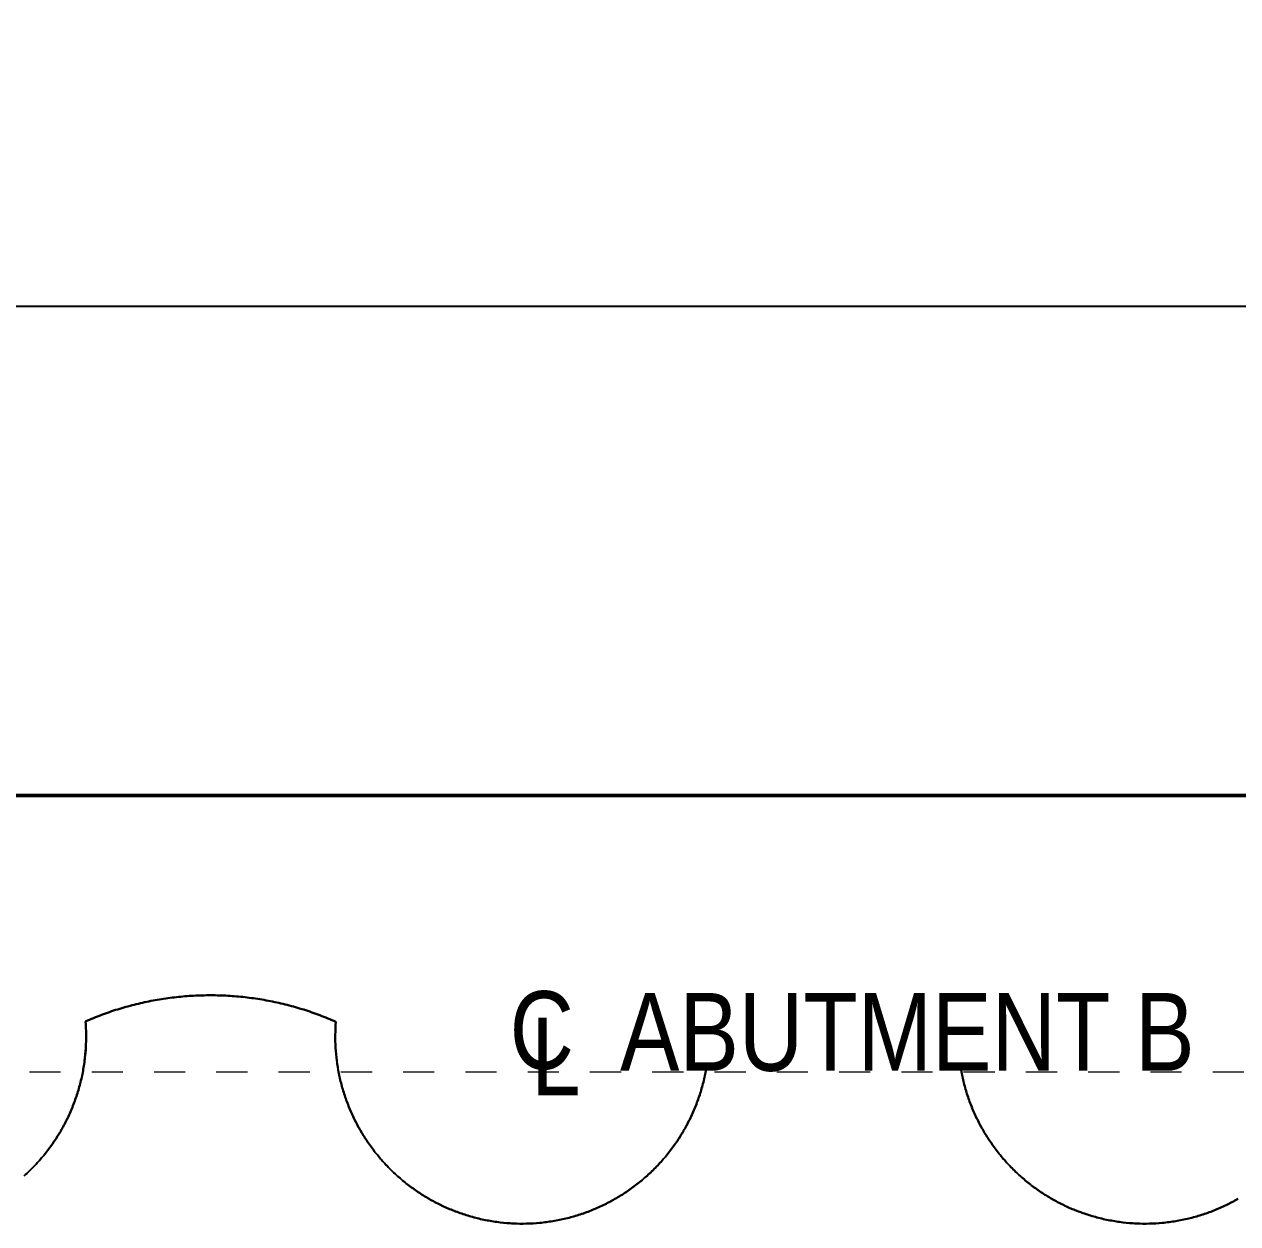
# Model space of a CAD drawing. Header units: metres. Extents: x -1161 to -1081, y 0 to 563.
# Drawn here: x -1142.342 to -1138.445, y 544.653 to 548.505 of the extents above; entities that cross this region are included whole.
import ezdxf

# ---------------------------------------------------------------- set-up
doc = ezdxf.new("R2010")
doc.units = ezdxf.units.M
doc.linetypes.add('JacobsDash', pattern=[0.0045, 0.003, -0.0015])
doc.linetypes.add('JacobsGridLine', pattern=[0.0145, 0.01, -0.001, 0.0025, -0.001])
for name, color, linetype, lineweight in [('A-ANNO-NOTE', 7, 'Continuous', 9), ('A-GENM', 7, 'Continuous', 35), ('S-BEAM', 7, 'Continuous', 50), ('S-BEAM-HDLN', 7, 'JacobsDash', 18), ('S-GRID', 7, 'Continuous', 9)]:
    doc.layers.add(name, color=color, linetype=linetype, lineweight=lineweight)
doc.styles.add('Arial Narrow_1', font='ARIALN.TTF', dxfattribs={"height": 0.0025})
doc.styles.add('Arial Narrow_2', font='ARIALN.TTF', dxfattribs={"height": 0.25})

# ---------------------------------------------------------------- blocks, each defined once
blk = doc.blocks.new('Top of Pavement - RL A - Top of Pavement - RL A-68818558-DRG-2873121 - DECK SLAB GENERAL ARRANGEMENT PLAN')
at = {"layer": 'A-GENM', "color": 253, "lineweight": 25, "true_color": 0xa3a3a3}
for points, knots in [([(133.6546, 52.825), (133.6715, 52.7614), (133.7244, 52.5621), (133.8134, 52.2271), (133.9216, 51.8201), (134.0297, 51.4132), (134.1379, 51.0062), (134.246, 50.5993), (134.3542, 50.1923), (134.4623, 49.7853), (134.5704, 49.3784), (134.6786, 48.9714), (134.7867, 48.5645), (134.8949, 48.1575), (135.003, 47.7505), (135.1111, 47.3436), (135.2193, 46.9366), (135.3274, 46.5296), (135.4356, 46.1227), (135.5437, 45.7157), (135.6519, 45.3087), (135.76, 44.9017), (135.8682, 44.4948), (135.9763, 44.0878), (136.0844, 43.6808), (136.1926, 43.2739), (136.3007, 42.8669), (136.4089, 42.4599), (136.517, 42.0529), (136.6252, 41.6459), (136.7333, 41.239), (136.8415, 40.832), (136.9496, 40.425), (137.0578, 40.018), (137.1659, 39.611), (137.274, 39.204), (137.3822, 38.7971), (137.4903, 38.3901), (137.5985, 37.9831), (137.7066, 37.5761), (137.8148, 37.1691), (137.9229, 36.7621), (138.0311, 36.3552), (138.1392, 35.9482), (138.2474, 35.5412), (138.3555, 35.1342), (138.4637, 34.7272), (138.5718, 34.3202), (138.6799, 33.9132), (138.7881, 33.5062), (138.8962, 33.0993), (139.0044, 32.6923), (139.1125, 32.2853), (139.2207, 31.8783), (139.3288, 31.4713), (139.437, 31.0643), (139.5451, 30.6573), (139.6533, 30.2503), (139.7614, 29.8433), (139.8696, 29.4363), (139.9777, 29.0294), (140.0858, 28.6224), (140.194, 28.2154), (140.3021, 27.8084), (140.4103, 27.4014), (140.5184, 26.9944), (140.6266, 26.5874), (140.7347, 26.1804), (140.8429, 25.7734), (140.951, 25.3664), (141.0592, 24.9595), (141.1673, 24.5525), (141.2754, 24.1455), (141.3836, 23.7385), (141.4917, 23.3315), (141.5999, 22.9245), (141.708, 22.5175), (141.8162, 22.1105), (141.9243, 21.7036), (142.0325, 21.2966), (142.1406, 20.8896), (142.2487, 20.4826), (142.3569, 20.0756), (142.465, 19.6686), (142.5732, 19.2616), (142.6813, 18.8547), (142.7895, 18.4477), (142.8976, 18.0407), (143.0058, 17.6337), (143.1139, 17.2268), (143.222, 16.8198), (143.3302, 16.4128), (143.4383, 16.0058), (143.5465, 15.5989), (143.6546, 15.1919), (143.7627, 14.7849), (143.8709, 14.3779), (143.961, 14.0387), (144.0331, 13.7674), (144.0871, 13.5639), (144.1412, 13.3605), (144.2133, 13.0892), (144.3034, 12.75), (144.4116, 12.3431), (144.5197, 11.9361), (144.6278, 11.5291), (144.736, 11.1222), (144.8444, 10.7153), (144.9524, 10.3083), (145.0595, 9.9011), (145.1678, 9.4942), (145.2607, 9.1557), (145.3386, 8.886), (145.3992, 8.6845), (145.4628, 8.484), (145.5289, 8.2844), (145.5965, 8.0852), (145.6648, 7.8863), (145.7327, 7.6873), (145.8221, 7.4215), (145.9107, 7.1555), (145.9993, 6.8894), (146.0883, 6.6235), (146.1998, 6.2912), (146.3336, 5.8925), (146.4672, 5.4936), (146.6007, 5.0948), (146.7343, 4.6959), (146.8681, 4.2972), (147.0025, 3.8987), (147.1372, 3.5003), (147.317, 2.9692), (147.4968, 2.4381), (147.6766, 1.907), (147.8114, 1.5086), (147.9462, 1.1103), (148.0811, 0.712), (148.2159, 0.3137), (148.3507, -0.0847), (148.4855, -0.483), (148.6204, -0.8813), (148.7552, -1.2796), (148.89, -1.6778), (149.0248, -2.0761), (149.1596, -2.4744), (149.2944, -2.8727), (149.4293, -3.2709), (149.5641, -3.6692), (149.6727, -3.9902), (149.7365, -4.1785), (149.7553, -4.234)], [0.3165627, 0.3165627, 0.3165627, 0.3165627, 0.3179191, 0.3208092, 0.3236994, 0.3265896, 0.3294798, 0.3323699, 0.3352601, 0.3381503, 0.3410405, 0.3439306, 0.3468208, 0.349711, 0.3526012, 0.3554913, 0.3583815, 0.3612717, 0.3641618, 0.367052, 0.3699422, 0.3728324, 0.3757225, 0.3786127, 0.3815029, 0.3843931, 0.3872832, 0.3901734, 0.3930636, 0.3959538, 0.3988439, 0.4017341, 0.4046243, 0.4075145, 0.4104046, 0.4132948, 0.416185, 0.4190751, 0.4219653, 0.4248555, 0.4277457, 0.4306358, 0.433526, 0.4364162, 0.4393064, 0.4421965, 0.4450867, 0.4479769, 0.4508671, 0.4537572, 0.4566474, 0.4595376, 0.4624277, 0.4653179, 0.4682081, 0.4710983, 0.4739884, 0.4768786, 0.4797688, 0.482659, 0.4855491, 0.4884393, 0.4913295, 0.4942197, 0.4971098, 0.5, 0.5028902, 0.5057803, 0.5086705, 0.5115607, 0.5144509, 0.517341, 0.5202312, 0.5231214, 0.5260116, 0.5289017, 0.5317919, 0.5346821, 0.5375723, 0.5404624, 0.5433526, 0.5462428, 0.5491329, 0.5520231, 0.5549133, 0.5578035, 0.5606936, 0.5635838, 0.566474, 0.5693642, 0.5722543, 0.5751445, 0.5780347, 0.5809249, 0.583815, 0.5867052, 0.5895954, 0.5924855, 0.5939306, 0.5953757, 0.5968208, 0.5982659, 0.6011561, 0.6040462, 0.6069364, 0.6098266, 0.6127168, 0.6156069, 0.6184971, 0.6213873, 0.6242775, 0.6271676, 0.6286127, 0.6300578, 0.6315029, 0.632948, 0.6343931, 0.6358382, 0.6372832, 0.6387283, 0.6416185, 0.6430636, 0.6445087, 0.6473988, 0.650289, 0.6531792, 0.6560694, 0.6589595, 0.6618497, 0.6647399, 0.6676301, 0.6705202, 0.6763006, 0.6791908, 0.6820809, 0.6849711, 0.6878613, 0.6907514, 0.6936416, 0.6965318, 0.699422, 0.7023121, 0.7052023, 0.7080925, 0.7109827, 0.7138728, 0.716763, 0.7196532, 0.7225434, 0.723752, 0.723752, 0.723752, 0.723752]), ([(133.6546, 52.825), (133.6715, 52.7614), (133.7244, 52.5621), (133.8134, 52.2271), (133.9216, 51.8201), (134.0297, 51.4132), (134.1379, 51.0062), (134.246, 50.5993), (134.3542, 50.1923), (134.4623, 49.7853), (134.5704, 49.3784), (134.6786, 48.9714), (134.7867, 48.5645), (134.8949, 48.1575), (135.003, 47.7505), (135.1111, 47.3436), (135.2193, 46.9366), (135.3274, 46.5296), (135.4356, 46.1227), (135.5437, 45.7157), (135.6519, 45.3087), (135.76, 44.9017), (135.8682, 44.4948), (135.9763, 44.0878), (136.0844, 43.6808), (136.1926, 43.2739), (136.3007, 42.8669), (136.4089, 42.4599), (136.517, 42.0529), (136.6252, 41.6459), (136.7333, 41.239), (136.8415, 40.832), (136.9496, 40.425), (137.0578, 40.018), (137.1659, 39.611), (137.274, 39.204), (137.3822, 38.7971), (137.4903, 38.3901), (137.5985, 37.9831), (137.7066, 37.5761), (137.8148, 37.1691), (137.9229, 36.7621), (138.0311, 36.3552), (138.1392, 35.9482), (138.2474, 35.5412), (138.3555, 35.1342), (138.4637, 34.7272), (138.5718, 34.3202), (138.6799, 33.9132), (138.7881, 33.5062), (138.8962, 33.0993), (139.0044, 32.6923), (139.1125, 32.2853), (139.2207, 31.8783), (139.3288, 31.4713), (139.437, 31.0643), (139.5451, 30.6573), (139.6533, 30.2503), (139.7614, 29.8433), (139.8696, 29.4363), (139.9777, 29.0294), (140.0858, 28.6224), (140.194, 28.2154), (140.3021, 27.8084), (140.4103, 27.4014), (140.5184, 26.9944), (140.6266, 26.5874), (140.7347, 26.1804), (140.8429, 25.7734), (140.951, 25.3664), (141.0592, 24.9595), (141.1673, 24.5525), (141.2754, 24.1455), (141.3836, 23.7385), (141.5278, 23.1958), (141.672, 22.6532), (141.8162, 22.1105), (141.9243, 21.7036), (142.0325, 21.2966), (142.1406, 20.8896), (142.2487, 20.4826), (142.3569, 20.0756), (142.465, 19.6686), (142.5732, 19.2616), (142.6813, 18.8547), (142.7895, 18.4477), (142.8976, 18.0407), (143.0058, 17.6337), (143.1139, 17.2268), (143.222, 16.8198), (143.3302, 16.4128), (143.4383, 16.0058), (143.5465, 15.5989), (143.6546, 15.1919), (143.7627, 14.7849), (143.8709, 14.3779), (143.961, 14.0387), (144.0331, 13.7674), (144.0871, 13.5639), (144.1412, 13.3605), (144.2133, 13.0892), (144.3034, 12.75), (144.4116, 12.3431), (144.5197, 11.9361), (144.6278, 11.5291), (144.736, 11.1222), (144.8444, 10.7153), (144.9524, 10.3083), (145.0595, 9.9011), (145.1678, 9.4942), (145.2607, 9.1557), (145.3386, 8.886), (145.3992, 8.6845), (145.4628, 8.484), (145.5289, 8.2844), (145.5965, 8.0852), (145.6648, 7.8863), (145.7327, 7.6873), (145.8221, 7.4215), (145.9107, 7.1555), (145.9993, 6.8894), (146.0883, 6.6235), (146.1998, 6.2912), (146.3336, 5.8925), (146.4672, 5.4936), (146.6007, 5.0948), (146.7343, 4.6959), (146.8681, 4.2972), (147.0025, 3.8987), (147.1372, 3.5003), (147.2721, 3.102), (147.4069, 2.7037), (147.5418, 2.3053), (147.6766, 1.907), (147.8114, 1.5086), (147.9462, 1.1103), (148.0811, 0.712), (148.2159, 0.3137), (148.3507, -0.0847), (148.4855, -0.483), (148.6204, -0.8813), (148.7552, -1.2796), (148.89, -1.6778), (149.0248, -2.0761), (149.1596, -2.4744), (149.2944, -2.8727), (149.4293, -3.2709), (149.5641, -3.6692), (149.6727, -3.9902), (149.7365, -4.1785), (149.7553, -4.234)], [0.3165627, 0.3165627, 0.3165627, 0.3165627, 0.3179191, 0.3208092, 0.3236994, 0.3265896, 0.3294798, 0.3323699, 0.3352601, 0.3381503, 0.3410405, 0.3439306, 0.3468208, 0.349711, 0.3526012, 0.3554913, 0.3583815, 0.3612717, 0.3641618, 0.367052, 0.3699422, 0.3728324, 0.3757225, 0.3786127, 0.3815029, 0.3843931, 0.3872832, 0.3901734, 0.3930636, 0.3959538, 0.3988439, 0.4017341, 0.4046243, 0.4075145, 0.4104046, 0.4132948, 0.416185, 0.4190751, 0.4219653, 0.4248555, 0.4277457, 0.4306358, 0.433526, 0.4364162, 0.4393064, 0.4421965, 0.4450867, 0.4479769, 0.4508671, 0.4537572, 0.4566474, 0.4595376, 0.4624277, 0.4653179, 0.4682081, 0.4710983, 0.4739884, 0.4768786, 0.4797688, 0.482659, 0.4855491, 0.4884393, 0.4913295, 0.4942197, 0.4971098, 0.5, 0.5028902, 0.5057803, 0.5086705, 0.5115607, 0.5144509, 0.517341, 0.5202312, 0.5231214, 0.5260116, 0.5317919, 0.5346821, 0.5375723, 0.5404624, 0.5433526, 0.5462428, 0.5491329, 0.5520231, 0.5549133, 0.5578035, 0.5606936, 0.5635838, 0.566474, 0.5693642, 0.5722543, 0.5751445, 0.5780347, 0.5809249, 0.583815, 0.5867052, 0.5895954, 0.5924855, 0.5939306, 0.5953757, 0.5968208, 0.5982659, 0.6011561, 0.6040462, 0.6069364, 0.6098266, 0.6127168, 0.6156069, 0.6184971, 0.6213873, 0.6242775, 0.6271676, 0.6286127, 0.6300578, 0.6315029, 0.632948, 0.6343931, 0.6358382, 0.6372832, 0.6387283, 0.6416185, 0.6430636, 0.6445087, 0.6473988, 0.650289, 0.6531792, 0.6560694, 0.6589595, 0.6618497, 0.6647399, 0.6676301, 0.6705202, 0.6734104, 0.6763006, 0.6791908, 0.6820809, 0.6849711, 0.6878613, 0.6907514, 0.6936416, 0.6965318, 0.699422, 0.7023121, 0.7052023, 0.7080925, 0.7109827, 0.7138728, 0.716763, 0.7196532, 0.7225434, 0.723752, 0.723752, 0.723752, 0.723752])]:
    blk.add_open_spline(points, degree=3, knots=knots, dxfattribs=at)
blk = doc.blocks.new('T2DPAA-T2D-C3S-RS-M3D-100334_rvt-1-DRG-2873121 - DECK SLAB GENERAL ARRANGEMENT PLAN')
at = {"layer": 'A-GENM', "color": 9, "lineweight": 25, "true_color": 0xbebebe}
for points in [[(-1141.9887, 545.3568), (-1141.9798, 545.3591), (-1141.9619, 545.3633), (-1141.9439, 545.3671), (-1141.9349, 545.3688)], [(-1139.9887, 545.3568), (-1139.9798, 545.3591), (-1139.9619, 545.3633), (-1139.9439, 545.3671), (-1139.9349, 545.3688)]]:
    blk.add_open_spline(points, degree=3, knots=[-0.8, -0.8, -0.8, -0.8, -0.76666667, -0.73333333, -0.73333333, -0.73333333, -0.73333333], dxfattribs=at)
at = {"layer": 'A-GENM', "color": 253, "lineweight": 25, "true_color": 0xa3a3a3}
for points in [[(-1141.9349, 545.3688), (-1141.953, 545.3653), (-1141.9709, 545.3613), (-1141.9887, 545.3568)], [(-1141.8805, 545.3778), (-1141.8987, 545.3753), (-1141.9169, 545.3723), (-1141.9349, 545.3688)], [(-1141.8257, 545.3838), (-1141.844, 545.3823), (-1141.8623, 545.3803), (-1141.8805, 545.3778)], [(-1141.7706, 545.3867), (-1141.789, 545.3863), (-1141.8073, 545.3853), (-1141.8257, 545.3838)], [(-1141.7154, 545.3867), (-1141.7338, 545.3872), (-1141.7522, 545.3872), (-1141.7706, 545.3867)], [(-1141.6604, 545.3835), (-1141.6787, 545.3851), (-1141.6971, 545.3861), (-1141.7154, 545.3867)], [(-1141.6056, 545.3774), (-1141.6238, 545.3799), (-1141.642, 545.382), (-1141.6604, 545.3835)], [(-1141.5512, 545.3682), (-1141.5692, 545.3718), (-1141.5873, 545.3748), (-1141.6056, 545.3774)], [(-1141.4974, 545.3561), (-1141.5063, 545.3583), (-1141.5242, 545.3626), (-1141.5421, 545.3664), (-1141.5512, 545.3682)], [(-1139.9349, 545.3688), (-1139.953, 545.3653), (-1139.9709, 545.3613), (-1139.9887, 545.3568)], [(-1139.8805, 545.3778), (-1139.8987, 545.3753), (-1139.9169, 545.3723), (-1139.9349, 545.3688)], [(-1139.8257, 545.3838), (-1139.844, 545.3823), (-1139.8623, 545.3803), (-1139.8805, 545.3778)], [(-1139.7706, 545.3867), (-1139.789, 545.3863), (-1139.8073, 545.3853), (-1139.8257, 545.3838)], [(-1139.7154, 545.3867), (-1139.7338, 545.3872), (-1139.7522, 545.3872), (-1139.7706, 545.3867)], [(-1139.6604, 545.3835), (-1139.6787, 545.3851), (-1139.6971, 545.3861), (-1139.7154, 545.3867)], [(-1139.6055, 545.3774), (-1139.6238, 545.3799), (-1139.642, 545.382), (-1139.6604, 545.3835)], [(-1139.5512, 545.3682), (-1139.5692, 545.3718), (-1139.5873, 545.3748), (-1139.6055, 545.3774)], [(-1139.4974, 545.3561), (-1139.5063, 545.3583), (-1139.5241, 545.3626), (-1139.5421, 545.3664), (-1139.5512, 545.3682)], [(-1142.094, 545.324), (-1142.1112, 545.3176), (-1142.1283, 545.3107), (-1142.1451, 545.3033)], [(-1142.0418, 545.3419), (-1142.0594, 545.3364), (-1142.0768, 545.3305), (-1142.094, 545.324)], [(-1141.9887, 545.3568), (-1142.0066, 545.3523), (-1142.0243, 545.3473), (-1142.0418, 545.3419)], [(-1141.4443, 545.3409), (-1141.4619, 545.3465), (-1141.4795, 545.3515), (-1141.4974, 545.3561)], [(-1141.3922, 545.3229), (-1141.4094, 545.3294), (-1141.4268, 545.3354), (-1141.4443, 545.3409)], [(-1141.3411, 545.3021), (-1141.3579, 545.3095), (-1141.375, 545.3165), (-1141.3922, 545.3229)], [(-1140.094, 545.324), (-1140.1112, 545.3176), (-1140.1283, 545.3107), (-1140.1451, 545.3033)], [(-1140.0418, 545.3419), (-1140.0594, 545.3364), (-1140.0768, 545.3305), (-1140.094, 545.324)], [(-1139.9887, 545.3568), (-1140.0066, 545.3523), (-1140.0243, 545.3473), (-1140.0418, 545.3419)], [(-1139.4443, 545.3409), (-1139.4618, 545.3465), (-1139.4795, 545.3515), (-1139.4974, 545.3561)], [(-1139.3922, 545.3229), (-1139.4094, 545.3294), (-1139.4268, 545.3354), (-1139.4443, 545.3409)], [(-1139.3411, 545.3021), (-1139.3579, 545.3095), (-1139.375, 545.3165), (-1139.3922, 545.3229)], [(-1142.1451, 545.3033), (-1142.144, 545.2892), (-1142.1433, 545.2751), (-1142.1431, 545.2609)], [(-1141.343, 545.2604), (-1141.3429, 545.2743), (-1141.3422, 545.2882), (-1141.3411, 545.3021)], [(-1140.1451, 545.3033), (-1140.144, 545.2892), (-1140.1433, 545.2751), (-1140.1431, 545.2609)], [(-1139.343, 545.2604), (-1139.3429, 545.2743), (-1139.3422, 545.2882), (-1139.3411, 545.3021)], [(-1142.1431, 545.2609), (-1142.1429, 545.2467), (-1142.1433, 545.2325), (-1142.1441, 545.2184)], [(-1141.342, 545.2187), (-1141.3429, 545.2326), (-1141.3432, 545.2465), (-1141.343, 545.2604)], [(-1140.1431, 545.2609), (-1140.1429, 545.2467), (-1140.1433, 545.2325), (-1140.1441, 545.2184)], [(-1139.3421, 545.2187), (-1139.3429, 545.2326), (-1139.3432, 545.2465), (-1139.343, 545.2604)], [(-1141.3382, 545.1771), (-1141.3399, 545.1909), (-1141.3412, 545.2048), (-1141.342, 545.2187)], [(-1139.3382, 545.1771), (-1139.34, 545.1909), (-1139.3412, 545.2048), (-1139.3421, 545.2187)], [(-1142.1481, 545.1761), (-1142.1499, 545.162), (-1142.1523, 545.148), (-1142.1551, 545.1341)], [(-1141.3314, 545.1359), (-1141.3341, 545.1496), (-1141.3364, 545.1633), (-1141.3382, 545.1771)], [(-1140.1481, 545.1761), (-1140.1499, 545.162), (-1140.1523, 545.148), (-1140.1551, 545.1341)], [(-1139.3314, 545.1359), (-1139.3341, 545.1496), (-1139.3364, 545.1633), (-1139.3382, 545.1771)], [(-1142.1551, 545.1341), (-1142.1579, 545.1203), (-1142.1612, 545.1065), (-1142.165, 545.0928)], [(-1141.3218, 545.0953), (-1141.3255, 545.1087), (-1141.3287, 545.1223), (-1141.3314, 545.1359)], [(-1140.1551, 545.1341), (-1140.1579, 545.1203), (-1140.1612, 545.1065), (-1140.165, 545.0928)], [(-1139.3218, 545.0953), (-1139.3255, 545.1087), (-1139.3287, 545.1223), (-1139.3314, 545.1359)], [(-1142.165, 545.0928), (-1142.1669, 545.086), (-1142.171, 545.0724), (-1142.1755, 545.059), (-1142.1779, 545.0523)], [(-1141.3094, 545.0554), (-1141.314, 545.0686), (-1141.3181, 545.0819), (-1141.3218, 545.0953)], [(-1140.165, 545.0928), (-1140.1669, 545.086), (-1140.171, 545.0724), (-1140.1755, 545.059), (-1140.1779, 545.0523)], [(-1139.3094, 545.0554), (-1139.314, 545.0686), (-1139.3181, 545.0819), (-1139.3218, 545.0953)], [(-1142.1779, 545.0523), (-1142.1826, 545.0389), (-1142.1878, 545.0258), (-1142.1935, 545.0128)], [(-1141.2942, 545.0165), (-1141.2997, 545.0293), (-1141.3048, 545.0423), (-1141.3094, 545.0554)], [(-1140.1779, 545.0523), (-1140.1826, 545.0389), (-1140.1878, 545.0258), (-1140.1935, 545.0128)], [(-1139.2943, 545.0165), (-1139.2998, 545.0293), (-1139.3048, 545.0423), (-1139.3094, 545.0554)], [(-1142.1935, 545.0128), (-1142.1992, 544.9998), (-1142.2054, 544.987), (-1142.212, 544.9745)], [(-1141.2764, 544.9788), (-1141.2828, 544.9912), (-1141.2888, 545.0038), (-1141.2942, 545.0165)], [(-1140.1935, 545.0128), (-1140.1992, 544.9998), (-1140.2054, 544.987), (-1140.212, 544.9745)], [(-1139.2764, 544.9788), (-1139.2828, 544.9912), (-1139.2888, 545.0037), (-1139.2943, 545.0165)], [(-1141.256, 544.9424), (-1141.2633, 544.9543), (-1141.2701, 544.9664), (-1141.2764, 544.9788)], [(-1139.256, 544.9424), (-1139.2632, 544.9543), (-1139.2701, 544.9664), (-1139.2764, 544.9788)], [(-1142.233, 544.9376), (-1142.2405, 544.9255), (-1142.2484, 544.9137), (-1142.2567, 544.9023)], [(-1141.2331, 544.9074), (-1141.2412, 544.9188), (-1141.2488, 544.9305), (-1141.256, 544.9424)], [(-1140.233, 544.9376), (-1140.2405, 544.9255), (-1140.2484, 544.9137), (-1140.2567, 544.9023)], [(-1139.2331, 544.9074), (-1139.2412, 544.9188), (-1139.2488, 544.9305), (-1139.256, 544.9424)], [(-1142.2567, 544.9023), (-1142.265, 544.8908), (-1142.2737, 544.8796), (-1142.2828, 544.8687)], [(-1141.2079, 544.8742), (-1141.2167, 544.885), (-1141.2251, 544.8961), (-1141.2331, 544.9074)], [(-1140.2567, 544.9023), (-1140.265, 544.8908), (-1140.2737, 544.8796), (-1140.2828, 544.8687)], [(-1139.2079, 544.8742), (-1139.2167, 544.885), (-1139.2251, 544.8961), (-1139.2331, 544.9074)], [(-1142.2828, 544.8687), (-1142.2919, 544.8578), (-1142.3014, 544.8473), (-1142.3112, 544.8371)], [(-1141.1804, 544.8428), (-1141.1899, 544.8529), (-1141.1991, 544.8634), (-1141.2079, 544.8742)], [(-1140.2828, 544.8687), (-1140.2919, 544.8578), (-1140.3014, 544.8473), (-1140.3112, 544.8371)], [(-1139.1804, 544.8428), (-1139.1899, 544.8529), (-1139.1991, 544.8634), (-1139.2079, 544.8742)], [(-1142.3112, 544.8371), (-1142.3211, 544.8269), (-1142.3313, 544.817), (-1142.3418, 544.8076)], [(-1141.1507, 544.8134), (-1141.161, 544.8228), (-1141.1708, 544.8326), (-1141.1804, 544.8428)], [(-1140.3112, 544.8371), (-1140.3211, 544.8269), (-1140.3313, 544.817), (-1140.3418, 544.8076)], [(-1139.1507, 544.8134), (-1139.161, 544.8228), (-1139.1708, 544.8326), (-1139.1804, 544.8428)], [(-1141.1191, 544.7861), (-1141.13, 544.7948), (-1141.1405, 544.8039), (-1141.1507, 544.8134)], [(-1141.0857, 544.7611), (-1141.0971, 544.769), (-1141.1083, 544.7774), (-1141.1191, 544.7861)], [(-1140.3744, 544.7803), (-1140.3856, 544.7715), (-1140.3971, 544.7632), (-1140.4088, 544.7553)], [(-1140.3418, 544.8076), (-1140.3523, 544.7981), (-1140.3632, 544.789), (-1140.3744, 544.7803)], [(-1139.1191, 544.7861), (-1139.13, 544.7948), (-1139.1405, 544.8039), (-1139.1507, 544.8134)], [(-1139.0857, 544.7611), (-1139.0971, 544.769), (-1139.1083, 544.7774), (-1139.1191, 544.7861)], [(-1141.0506, 544.7384), (-1141.0626, 544.7456), (-1141.0743, 544.7531), (-1141.0857, 544.7611)], [(-1141.0141, 544.7183), (-1141.0265, 544.7246), (-1141.0387, 544.7313), (-1141.0506, 544.7384)], [(-1140.4088, 544.7553), (-1140.4206, 544.7474), (-1140.4326, 544.74), (-1140.445, 544.7329)], [(-1139.0506, 544.7384), (-1139.0626, 544.7456), (-1139.0743, 544.7531), (-1139.0857, 544.7611)], [(-1139.0141, 544.7183), (-1139.0265, 544.7246), (-1139.0387, 544.7313), (-1139.0506, 544.7384)], [(-1140.9762, 544.7007), (-1140.989, 544.7061), (-1141.0016, 544.712), (-1141.0141, 544.7183)], [(-1140.9371, 544.6859), (-1140.9503, 544.6904), (-1140.9633, 544.6953), (-1140.9762, 544.7007)], [(-1140.4826, 544.7131), (-1140.4953, 544.707), (-1140.5083, 544.7013), (-1140.5215, 544.696)], [(-1140.445, 544.7329), (-1140.4573, 544.7259), (-1140.4698, 544.7193), (-1140.4826, 544.7131)], [(-1138.9762, 544.7007), (-1138.989, 544.7061), (-1139.0016, 544.712), (-1139.0141, 544.7183)], [(-1138.9371, 544.6859), (-1138.9503, 544.6904), (-1138.9633, 544.6953), (-1138.9762, 544.7007)], [(-1138.4826, 544.7131), (-1138.4953, 544.707), (-1138.5083, 544.7013), (-1138.5215, 544.696)], [(-1138.4449, 544.7329), (-1138.4573, 544.7259), (-1138.4698, 544.7193), (-1138.4826, 544.7131)], [(-1140.8972, 544.6737), (-1140.9106, 544.6773), (-1140.924, 544.6814), (-1140.9371, 544.6859)], [(-1140.8557, 544.6643), (-1140.8696, 544.6669), (-1140.8835, 544.6701), (-1140.8972, 544.6737)], [(-1140.8137, 544.6578), (-1140.8278, 544.6595), (-1140.8418, 544.6616), (-1140.8557, 544.6643)], [(-1140.6442, 544.6618), (-1140.6582, 544.6595), (-1140.6722, 544.6576), (-1140.6863, 544.6563)], [(-1140.6025, 544.6703), (-1140.6163, 544.667), (-1140.6302, 544.6642), (-1140.6442, 544.6618)], [(-1140.5616, 544.6817), (-1140.5751, 544.6774), (-1140.5887, 544.6736), (-1140.6025, 544.6703)], [(-1140.5215, 544.696), (-1140.5347, 544.6908), (-1140.548, 544.686), (-1140.5616, 544.6817)], [(-1138.8972, 544.6737), (-1138.9106, 544.6773), (-1138.924, 544.6814), (-1138.9371, 544.6859)], [(-1138.8557, 544.6643), (-1138.8696, 544.6669), (-1138.8835, 544.6701), (-1138.8972, 544.6737)], [(-1138.8137, 544.6578), (-1138.8278, 544.6595), (-1138.8418, 544.6616), (-1138.8557, 544.6643)], [(-1138.6442, 544.6618), (-1138.6582, 544.6595), (-1138.6722, 544.6576), (-1138.6863, 544.6563)], [(-1138.6025, 544.6703), (-1138.6163, 544.667), (-1138.6302, 544.6642), (-1138.6442, 544.6618)], [(-1138.5615, 544.6817), (-1138.5751, 544.6774), (-1138.5887, 544.6736), (-1138.6025, 544.6703)], [(-1138.5215, 544.696), (-1138.5347, 544.6908), (-1138.548, 544.686), (-1138.5615, 544.6817)], [(-1140.7713, 544.6543), (-1140.7855, 544.6549), (-1140.7996, 544.6561), (-1140.8137, 544.6578)], [(-1140.7288, 544.6538), (-1140.743, 544.6534), (-1140.7571, 544.6536), (-1140.7713, 544.6543)], [(-1140.6863, 544.6563), (-1140.7005, 544.655), (-1140.7146, 544.6541), (-1140.7288, 544.6538)], [(-1138.7713, 544.6543), (-1138.7855, 544.6549), (-1138.7996, 544.6561), (-1138.8137, 544.6578)], [(-1138.7288, 544.6538), (-1138.743, 544.6534), (-1138.7571, 544.6536), (-1138.7713, 544.6543)], [(-1138.6863, 544.6563), (-1138.7005, 544.655), (-1138.7146, 544.6541), (-1138.7288, 544.6538)]]:
    blk.add_open_spline(points, degree=3, dxfattribs=at)
at = {"layer": 'A-GENM', "color": 9, "lineweight": 25, "true_color": 0xbebebe}
for points in [[(-1141.9349, 545.3688), (-1141.9169, 545.3723), (-1141.8987, 545.3753), (-1141.8805, 545.3778)], [(-1141.8805, 545.3778), (-1141.8623, 545.3803), (-1141.844, 545.3823), (-1141.8257, 545.3838)], [(-1141.8257, 545.3838), (-1141.8073, 545.3853), (-1141.789, 545.3863), (-1141.7706, 545.3867)], [(-1141.7706, 545.3867), (-1141.7522, 545.3872), (-1141.7338, 545.3872), (-1141.7154, 545.3867)], [(-1141.7154, 545.3867), (-1141.6971, 545.3861), (-1141.6787, 545.3851), (-1141.6604, 545.3835)], [(-1141.6604, 545.3835), (-1141.642, 545.382), (-1141.6238, 545.3799), (-1141.6056, 545.3774)], [(-1141.6056, 545.3774), (-1141.5873, 545.3748), (-1141.5692, 545.3718), (-1141.5512, 545.3682)], [(-1141.5512, 545.3682), (-1141.5331, 545.3647), (-1141.5152, 545.3606), (-1141.4974, 545.3561)], [(-1139.9349, 545.3688), (-1139.9169, 545.3723), (-1139.8987, 545.3753), (-1139.8805, 545.3778)], [(-1139.8805, 545.3778), (-1139.8623, 545.3803), (-1139.844, 545.3823), (-1139.8257, 545.3838)], [(-1139.8257, 545.3838), (-1139.8073, 545.3853), (-1139.789, 545.3863), (-1139.7706, 545.3868)], [(-1139.7706, 545.3868), (-1139.7522, 545.3872), (-1139.7338, 545.3872), (-1139.7154, 545.3867)], [(-1139.7154, 545.3867), (-1139.6971, 545.3861), (-1139.6787, 545.3851), (-1139.6604, 545.3835)], [(-1139.6604, 545.3835), (-1139.642, 545.382), (-1139.6238, 545.3799), (-1139.6055, 545.3774)], [(-1139.6055, 545.3774), (-1139.5873, 545.3748), (-1139.5692, 545.3718), (-1139.5512, 545.3682)], [(-1139.5512, 545.3682), (-1139.5331, 545.3647), (-1139.5152, 545.3606), (-1139.4974, 545.3561)], [(-1142.1451, 545.3033), (-1142.1283, 545.3107), (-1142.1112, 545.3176), (-1142.094, 545.324)], [(-1142.094, 545.324), (-1142.0768, 545.3305), (-1142.0594, 545.3364), (-1142.0418, 545.3419)], [(-1142.0418, 545.3419), (-1142.0243, 545.3473), (-1142.0066, 545.3523), (-1141.9887, 545.3568)], [(-1141.4974, 545.3561), (-1141.4795, 545.3515), (-1141.4619, 545.3465), (-1141.4443, 545.3409)], [(-1141.4443, 545.3409), (-1141.4268, 545.3354), (-1141.4094, 545.3294), (-1141.3922, 545.3229)], [(-1141.3922, 545.3229), (-1141.375, 545.3165), (-1141.3579, 545.3095), (-1141.3411, 545.3021)], [(-1140.1451, 545.3033), (-1140.1283, 545.3107), (-1140.1112, 545.3176), (-1140.094, 545.324)], [(-1140.094, 545.324), (-1140.0768, 545.3305), (-1140.0594, 545.3364), (-1140.0418, 545.3419)], [(-1140.0418, 545.3419), (-1140.0243, 545.3473), (-1140.0066, 545.3523), (-1139.9887, 545.3568)], [(-1139.4974, 545.3561), (-1139.4795, 545.3515), (-1139.4618, 545.3465), (-1139.4443, 545.3409)], [(-1139.4443, 545.3409), (-1139.4268, 545.3354), (-1139.4094, 545.3294), (-1139.3922, 545.3229)], [(-1139.3922, 545.3229), (-1139.375, 545.3165), (-1139.3579, 545.3095), (-1139.3411, 545.3021)], [(-1142.1431, 545.2609), (-1142.1433, 545.2751), (-1142.144, 545.2892), (-1142.1451, 545.3033)], [(-1141.3411, 545.3021), (-1141.3422, 545.2882), (-1141.3429, 545.2743), (-1141.343, 545.2604)], [(-1140.1431, 545.2609), (-1140.1433, 545.2751), (-1140.144, 545.2892), (-1140.1451, 545.3033)], [(-1139.3411, 545.3021), (-1139.3422, 545.2882), (-1139.3429, 545.2743), (-1139.343, 545.2604)], [(-1142.1441, 545.2184), (-1142.1433, 545.2325), (-1142.1429, 545.2467), (-1142.1431, 545.2609)], [(-1141.343, 545.2604), (-1141.3432, 545.2465), (-1141.3429, 545.2326), (-1141.3421, 545.2187)], [(-1140.1441, 545.2184), (-1140.1433, 545.2325), (-1140.1429, 545.2467), (-1140.1431, 545.2609)], [(-1139.343, 545.2604), (-1139.3432, 545.2465), (-1139.3429, 545.2326), (-1139.3421, 545.2187)], [(-1142.1481, 545.1761), (-1142.1463, 545.1901), (-1142.1449, 545.2042), (-1142.1441, 545.2184)], [(-1141.3421, 545.2187), (-1141.3412, 545.2048), (-1141.34, 545.1909), (-1141.3382, 545.1771)], [(-1140.1481, 545.1761), (-1140.1463, 545.1901), (-1140.1449, 545.2042), (-1140.1441, 545.2184)], [(-1139.3421, 545.2187), (-1139.3412, 545.2048), (-1139.34, 545.1909), (-1139.3382, 545.1771)], [(-1142.1551, 545.1341), (-1142.1523, 545.148), (-1142.1499, 545.162), (-1142.1481, 545.1761)], [(-1141.3382, 545.1771), (-1141.3364, 545.1633), (-1141.3342, 545.1496), (-1141.3314, 545.1359)], [(-1140.1551, 545.1341), (-1140.1523, 545.148), (-1140.1499, 545.162), (-1140.1481, 545.1761)], [(-1139.3382, 545.1771), (-1139.3364, 545.1633), (-1139.3342, 545.1496), (-1139.3314, 545.1359)], [(-1142.165, 545.0928), (-1142.1612, 545.1065), (-1142.1579, 545.1203), (-1142.1551, 545.1341)], [(-1141.3314, 545.1359), (-1141.3287, 545.1223), (-1141.3255, 545.1087), (-1141.3218, 545.0953)], [(-1140.165, 545.0928), (-1140.1612, 545.1065), (-1140.1579, 545.1203), (-1140.1551, 545.1341)], [(-1139.3314, 545.1359), (-1139.3287, 545.1223), (-1139.3255, 545.1087), (-1139.3218, 545.0953)], [(-1142.1779, 545.0523), (-1142.1731, 545.0656), (-1142.1688, 545.0792), (-1142.165, 545.0928)], [(-1141.3218, 545.0953), (-1141.3181, 545.0819), (-1141.314, 545.0686), (-1141.3094, 545.0554)], [(-1140.1779, 545.0523), (-1140.1731, 545.0656), (-1140.1688, 545.0792), (-1140.165, 545.0928)], [(-1139.3218, 545.0953), (-1139.3181, 545.0819), (-1139.314, 545.0686), (-1139.3094, 545.0554)], [(-1142.1935, 545.0128), (-1142.1878, 545.0258), (-1142.1826, 545.0389), (-1142.1779, 545.0523)], [(-1141.3094, 545.0554), (-1141.3048, 545.0423), (-1141.2997, 545.0293), (-1141.2942, 545.0165)], [(-1140.1935, 545.0128), (-1140.1878, 545.0258), (-1140.1826, 545.0389), (-1140.1779, 545.0523)], [(-1139.3094, 545.0554), (-1139.3048, 545.0423), (-1139.2997, 545.0293), (-1139.2942, 545.0165)], [(-1142.212, 544.9745), (-1142.2054, 544.987), (-1142.1992, 544.9998), (-1142.1935, 545.0128)], [(-1141.2942, 545.0165), (-1141.2888, 545.0038), (-1141.2828, 544.9912), (-1141.2764, 544.9788)], [(-1140.212, 544.9745), (-1140.2054, 544.987), (-1140.1992, 544.9998), (-1140.1935, 545.0128)], [(-1139.2942, 545.0165), (-1139.2888, 545.0038), (-1139.2828, 544.9912), (-1139.2764, 544.9788)], [(-1142.233, 544.9376), (-1142.2256, 544.9496), (-1142.2185, 544.9619), (-1142.212, 544.9745)], [(-1141.2764, 544.9788), (-1141.2701, 544.9664), (-1141.2633, 544.9543), (-1141.256, 544.9424)], [(-1140.233, 544.9376), (-1140.2256, 544.9496), (-1140.2185, 544.9619), (-1140.212, 544.9745)], [(-1139.2764, 544.9788), (-1139.2701, 544.9664), (-1139.2633, 544.9543), (-1139.256, 544.9424)], [(-1142.2567, 544.9023), (-1142.2484, 544.9137), (-1142.2405, 544.9255), (-1142.233, 544.9376)], [(-1141.256, 544.9424), (-1141.2488, 544.9305), (-1141.2412, 544.9188), (-1141.2331, 544.9074)], [(-1140.2567, 544.9023), (-1140.2484, 544.9137), (-1140.2405, 544.9255), (-1140.233, 544.9376)], [(-1139.256, 544.9424), (-1139.2488, 544.9305), (-1139.2412, 544.9188), (-1139.2331, 544.9074)], [(-1142.2828, 544.8687), (-1142.2737, 544.8796), (-1142.265, 544.8908), (-1142.2567, 544.9023)], [(-1141.2331, 544.9074), (-1141.2251, 544.8961), (-1141.2167, 544.885), (-1141.2079, 544.8742)], [(-1140.2828, 544.8687), (-1140.2737, 544.8796), (-1140.265, 544.8908), (-1140.2567, 544.9023)], [(-1139.2331, 544.9074), (-1139.2251, 544.8961), (-1139.2167, 544.885), (-1139.2079, 544.8742)], [(-1142.3112, 544.8371), (-1142.3014, 544.8473), (-1142.2919, 544.8578), (-1142.2828, 544.8687)], [(-1141.2079, 544.8742), (-1141.1991, 544.8634), (-1141.1899, 544.8529), (-1141.1804, 544.8428)], [(-1140.3112, 544.8371), (-1140.3014, 544.8473), (-1140.2919, 544.8578), (-1140.2828, 544.8687)], [(-1139.2079, 544.8742), (-1139.1991, 544.8634), (-1139.1899, 544.8529), (-1139.1804, 544.8428)], [(-1142.3418, 544.8075), (-1142.3313, 544.817), (-1142.321, 544.8269), (-1142.3112, 544.8371)], [(-1141.1804, 544.8428), (-1141.1708, 544.8326), (-1141.161, 544.8228), (-1141.1507, 544.8134)], [(-1140.3418, 544.8075), (-1140.3313, 544.817), (-1140.321, 544.8269), (-1140.3112, 544.8371)], [(-1139.1804, 544.8428), (-1139.1708, 544.8326), (-1139.161, 544.8228), (-1139.1507, 544.8134)], [(-1141.1507, 544.8134), (-1141.1405, 544.8039), (-1141.13, 544.7948), (-1141.1191, 544.7861)], [(-1141.1191, 544.7861), (-1141.1083, 544.7774), (-1141.0971, 544.769), (-1141.0857, 544.7611)], [(-1140.4088, 544.7553), (-1140.3971, 544.7632), (-1140.3856, 544.7715), (-1140.3744, 544.7802)], [(-1140.3744, 544.7802), (-1140.3632, 544.789), (-1140.3523, 544.7981), (-1140.3418, 544.8075)], [(-1139.1507, 544.8134), (-1139.1405, 544.8039), (-1139.13, 544.7948), (-1139.1191, 544.7861)], [(-1139.1191, 544.7861), (-1139.1083, 544.7774), (-1139.0971, 544.769), (-1139.0857, 544.7611)], [(-1141.0857, 544.7611), (-1141.0743, 544.7531), (-1141.0626, 544.7456), (-1141.0506, 544.7384)], [(-1141.0506, 544.7384), (-1141.0387, 544.7313), (-1141.0265, 544.7246), (-1141.0141, 544.7183)], [(-1140.445, 544.7329), (-1140.4327, 544.74), (-1140.4206, 544.7474), (-1140.4088, 544.7553)], [(-1139.0857, 544.7611), (-1139.0743, 544.7531), (-1139.0626, 544.7456), (-1139.0506, 544.7384)], [(-1139.0506, 544.7384), (-1139.0387, 544.7313), (-1139.0265, 544.7246), (-1139.0141, 544.7183)], [(-1141.0141, 544.7183), (-1141.0016, 544.712), (-1140.989, 544.7061), (-1140.9762, 544.7007)], [(-1140.9762, 544.7007), (-1140.9633, 544.6953), (-1140.9503, 544.6904), (-1140.9371, 544.6859)], [(-1140.5215, 544.696), (-1140.5083, 544.7012), (-1140.4953, 544.707), (-1140.4826, 544.7131)], [(-1140.4826, 544.7131), (-1140.4698, 544.7193), (-1140.4573, 544.7259), (-1140.445, 544.7329)], [(-1139.0141, 544.7183), (-1139.0016, 544.712), (-1138.989, 544.7061), (-1138.9762, 544.7007)], [(-1138.9762, 544.7007), (-1138.9633, 544.6953), (-1138.9503, 544.6904), (-1138.9371, 544.6859)], [(-1138.5215, 544.696), (-1138.5083, 544.7012), (-1138.4953, 544.707), (-1138.4826, 544.7131)], [(-1138.4826, 544.7131), (-1138.4698, 544.7193), (-1138.4573, 544.7259), (-1138.445, 544.7329)], [(-1140.9371, 544.6859), (-1140.924, 544.6814), (-1140.9106, 544.6773), (-1140.8972, 544.6737)], [(-1140.8972, 544.6737), (-1140.8835, 544.6701), (-1140.8696, 544.6669), (-1140.8557, 544.6643)], [(-1140.8557, 544.6643), (-1140.8418, 544.6616), (-1140.8278, 544.6594), (-1140.8137, 544.6578)], [(-1140.6863, 544.6563), (-1140.6722, 544.6576), (-1140.6582, 544.6595), (-1140.6442, 544.6618)], [(-1140.6442, 544.6618), (-1140.6302, 544.6642), (-1140.6163, 544.667), (-1140.6025, 544.6703)], [(-1140.6025, 544.6703), (-1140.5887, 544.6736), (-1140.5751, 544.6774), (-1140.5616, 544.6817)], [(-1140.5616, 544.6817), (-1140.548, 544.686), (-1140.5347, 544.6908), (-1140.5215, 544.696)], [(-1138.9371, 544.6859), (-1138.924, 544.6814), (-1138.9106, 544.6773), (-1138.8972, 544.6737)], [(-1138.8972, 544.6737), (-1138.8835, 544.6701), (-1138.8696, 544.6669), (-1138.8557, 544.6643)], [(-1138.8557, 544.6643), (-1138.8418, 544.6616), (-1138.8278, 544.6594), (-1138.8137, 544.6578)], [(-1138.6863, 544.6563), (-1138.6722, 544.6576), (-1138.6582, 544.6595), (-1138.6442, 544.6618)], [(-1138.6442, 544.6618), (-1138.6302, 544.6642), (-1138.6163, 544.667), (-1138.6025, 544.6703)], [(-1138.6025, 544.6703), (-1138.5887, 544.6736), (-1138.5751, 544.6774), (-1138.5615, 544.6817)], [(-1138.5615, 544.6817), (-1138.548, 544.686), (-1138.5347, 544.6908), (-1138.5215, 544.696)], [(-1140.8137, 544.6578), (-1140.8067, 544.6569), (-1140.7925, 544.6555), (-1140.7784, 544.6546), (-1140.7713, 544.6543)], [(-1140.7713, 544.6543), (-1140.7571, 544.6536), (-1140.743, 544.6534), (-1140.7288, 544.6538)], [(-1140.7288, 544.6538), (-1140.7146, 544.6541), (-1140.7005, 544.6549), (-1140.6863, 544.6563)], [(-1138.8137, 544.6578), (-1138.8067, 544.6569), (-1138.7925, 544.6555), (-1138.7784, 544.6546), (-1138.7713, 544.6543)], [(-1138.7713, 544.6543), (-1138.7571, 544.6536), (-1138.743, 544.6534), (-1138.7288, 544.6538)], [(-1138.7288, 544.6538), (-1138.7146, 544.6541), (-1138.7005, 544.6549), (-1138.6863, 544.6563)]]:
    blk.add_open_spline(points, degree=3, dxfattribs=at)
at = {"layer": 'A-GENM', "color": 253, "lineweight": 25, "true_color": 0xa3a3a3}
for points, knots in [([(-1142.1441, 545.2184), (-1142.1447, 545.2078), (-1142.1459, 545.1937), (-1142.1476, 545.1796), (-1142.1481, 545.1761)], [-0.92592593, -0.92592593, -0.92592593, -0.92592593, -0.89814815, -0.88888889, -0.88888889, -0.88888889, -0.88888889]), ([(-1140.1441, 545.2184), (-1140.1447, 545.2078), (-1140.1459, 545.1937), (-1140.1476, 545.1796), (-1140.1481, 545.1761)], [-0.92592593, -0.92592593, -0.92592593, -0.92592593, -0.89814815, -0.88888889, -0.88888889, -0.88888889, -0.88888889]), ([(-1142.212, 544.9745), (-1142.2136, 544.9713), (-1142.2203, 544.9589), (-1142.2275, 544.9466), (-1142.233, 544.9376)], [-0.7037037, -0.7037037, -0.7037037, -0.7037037, -0.69444444, -0.66666667, -0.66666667, -0.66666667, -0.66666667]), ([(-1140.212, 544.9745), (-1140.2136, 544.9713), (-1140.2203, 544.9589), (-1140.2275, 544.9466), (-1140.233, 544.9376)], [-0.7037037, -0.7037037, -0.7037037, -0.7037037, -0.69444444, -0.66666667, -0.66666667, -0.66666667, -0.66666667])]:
    blk.add_open_spline(points, degree=3, knots=knots, dxfattribs=at)
at = {"layer": 'A-GENM', "color": 253, "lineweight": 25, "true_color": 0xa3a3a3, "rotation": 75.11694444444437}
blk.add_blockref('Top of Pavement - RL A - Top of Pavement - RL A-68818558-DRG-2873121 - DECK SLAB GENERAL ARRANGEMENT PLAN', (-1134.0578, 404.8616), dxfattribs=at)
blk = doc.blocks.new('03_SFR_ACS_Abutment_BR08_Retaining wall CS - ABUTMENT EAST_BR8_1-7988247-DRG-2873121 - DECK SLAB GENERAL ARRANGEMENT PLAN')
at = {"layer": 'S-BEAM', "color": 252, "true_color": 0x888888}
blk.add_line((-1135.8415, 546.0286), (-1145.8229, 546.0286), dxfattribs=at)
blk = doc.blocks.new('CS_Annot_Centreline Symbol2 - CS_Annot_Centreline Symbol-5074296-DRG-2873121 - DECK SLAB GENERAL ARRANGEMENT PLAN')
at = {"layer": 'A-ANNO-NOTE', "char_height": 0.0025, "attachment_point": 1, "style": 'Arial Narrow_1'}
for s, insert, width in [('C  ', (-0.001093, 0.004763), 0.00440928), ('L', (-0.00041, 0.003917), 0.00192405)]:
    blk.add_mtext(s, dxfattribs=dict(at, insert=insert, width=width))

msp = doc.modelspace()

# ---------------------------------------------------------------- block references
at = {"lineweight": 5}
msp.add_blockref('T2DPAA-T2D-C3S-RS-M3D-100334_rvt-1-DRG-2873121 - DECK SLAB GENERAL ARRANGEMENT PLAN', (0, 0), dxfattribs=at)
at = {"layer": 'A-ANNO-NOTE', "xscale": 100, "yscale": 100, "zscale": 100}
msp.add_blockref('CS_Annot_Centreline Symbol2 - CS_Annot_Centreline Symbol-5074296-DRG-2873121 - DECK SLAB GENERAL ARRANGEMENT PLAN', (-1140.6738, 544.9239), dxfattribs=at)
at = {"layer": 'S-BEAM-HDLN', "color": 252, "true_color": 0x888888}
msp.add_blockref('03_SFR_ACS_Abutment_BR08_Retaining wall CS - ABUTMENT EAST_BR8_1-7988247-DRG-2873121 - DECK SLAB GENERAL ARRANGEMENT PLAN', (0, 0), dxfattribs=at)

# ---------------------------------------------------------------- next in the draw order: texts
at = {"layer": 'A-ANNO-NOTE', "insert": (-1140.4287, 545.3945), "char_height": 0.25, "attachment_point": 1, "style": 'Arial Narrow_2', "bg_fill": 3, "box_fill_scale": 1, "bg_fill_color": 256, "bg_fill_true_color": 13158600, "bg_fill_transparency": 0}
msp.add_mtext('ABUTMENT B', dxfattribs=at)

# ---------------------------------------------------------------- next in the draw order: linework, layer by layer
at = {"layer": 'S-GRID', "linetype": 'JacobsGridLine', "lineweight": 18}
msp.add_line((-1148.5251, 545.1411), (-1135.8415, 545.1411), dxfattribs=at)

doc.saveas('drawing.dxf')
